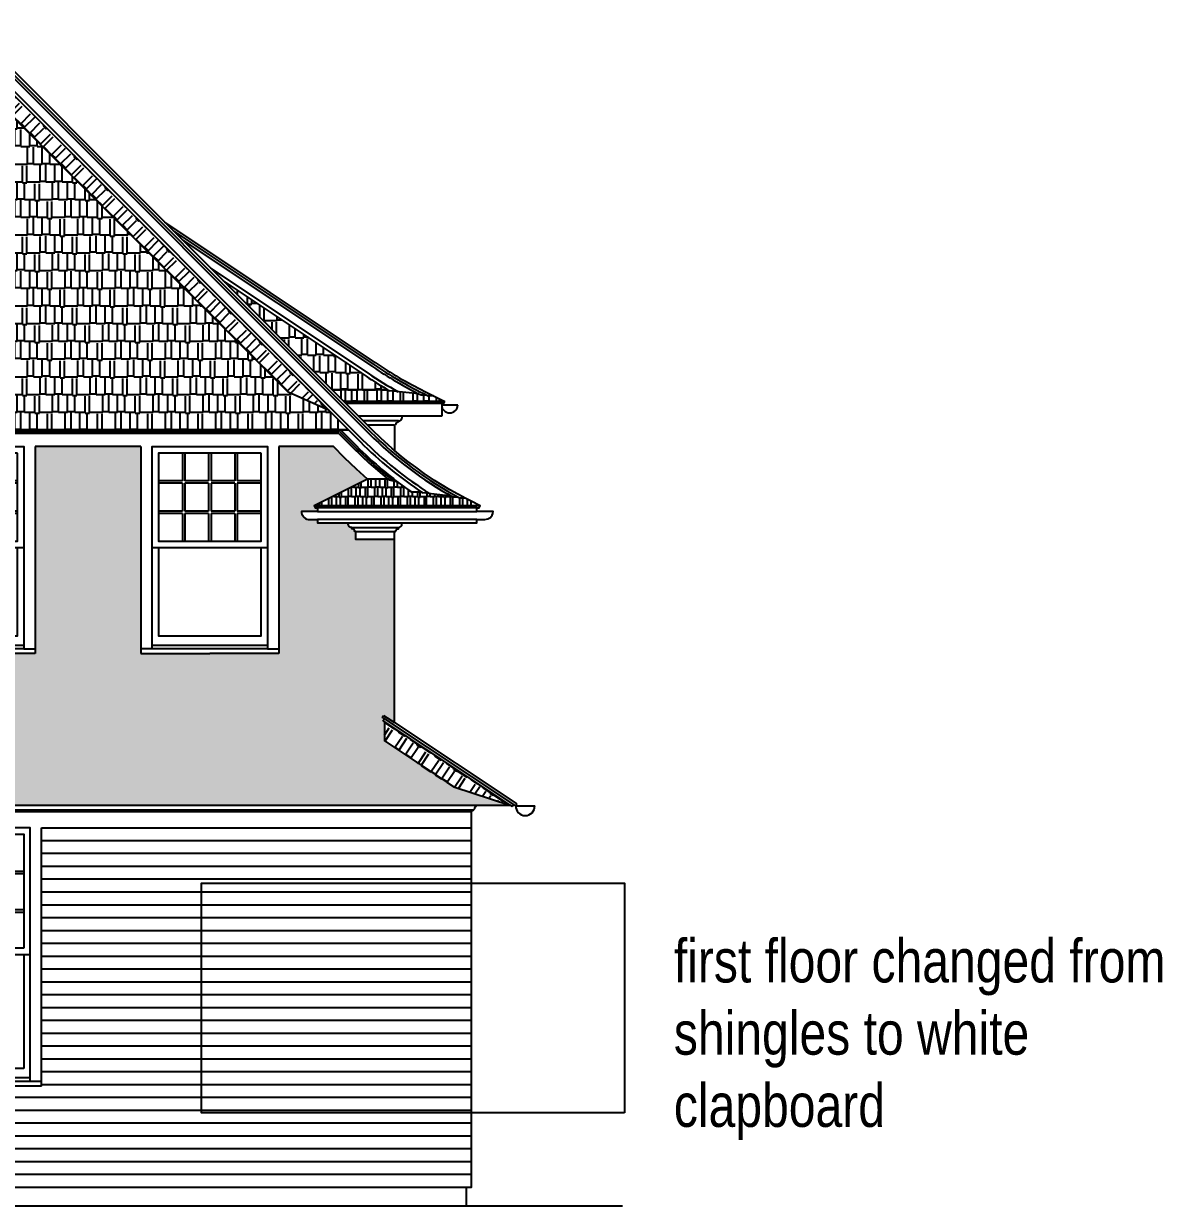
# Model space of a CAD drawing. Header units: inches. Extents: x 1902 to 78711, y -439399 to 11089.
# Drawn here: x 78356.1 to 78711, y -2809.1 to -2440.6 of the extents above; entities that cross this region are included whole.
import ezdxf

# ---------------------------------------------------------------- set-up
doc = ezdxf.new("R2010")
doc.units = ezdxf.units.IN
doc.header["$LTSCALE"] = 48
doc.header["$MEASUREMENT"] = 0
doc.layers.add('0_NONPRINT', color=8, linetype='CONTINUOUS', plot=False)
for name, color, linetype in [('1WHITE', 7, 'CONTINUOUS'), ('2MAGENTA', 6, 'CONTINUOUS'), ('3BLUE', 5, 'CONTINUOUS'), ('4CYAN', 4, 'CONTINUOUS'), ('6YELLOW', 2, 'CONTINUOUS'), ('8GREY', 8, 'CONTINUOUS'), ('A-CLEANPRINT', 8, 'CONTINUOUS'), ('A-TEXT', 6, 'CONTINUOUS')]:
    doc.layers.add(name, color=color, linetype=linetype)
doc.styles.add('QUARTER', font='stylu.ttf', dxfattribs={"width": 0.83, "height": 4.5})

# ---------------------------------------------------------------- blocks, each defined once
blk = doc.blocks.new('Window- Bs No trim')
at = {"layer": '1WHITE'}
for points in [[(-16, -2), (16, -2), (16, -29.5), (-16, -29.5)], [(-16, -31.5), (16, -31.5), (16, -59), (-16, -59)]]:
    blk.add_lwpolyline(points, close=True, dxfattribs=at)
at = {"layer": '2MAGENTA'}
blk.add_line((-18, -31.5), (18, -31.5), dxfattribs=at)
blk.add_lwpolyline([(-18, -63), (18, -63), (18, 0), (-18, 0)], close=True, dxfattribs=at)
at = {"layer": '8GREY', "ltscale": 0.25}
for p, q in [((-8.56, -2), (-8.56, -10.67)), ((-7.81, -2), (-7.81, -10.67)), ((-0.37, -2), (-0.37, -10.67)), ((0.38, -2), (0.38, -10.67)), ((7.81, -2), (7.81, -10.67)), ((8.56, -2), (8.56, -10.67)), ((-16, -10.67), (-8.56, -10.67)), ((-7.81, -10.67), (-0.37, -10.67)), ((0.38, -10.67), (7.81, -10.67)), ((8.56, -10.67), (16, -10.67)), ((-16, -11.42), (-8.56, -11.42)), ((-8.56, -11.42), (-8.56, -20.08)), ((-7.81, -11.42), (-0.37, -11.42)), ((-7.81, -11.42), (-7.81, -20.08)), ((-0.37, -11.42), (-0.37, -20.08)), ((0.38, -11.42), (7.81, -11.42)), ((0.38, -11.42), (0.38, -20.08)), ((7.81, -11.42), (7.81, -20.08)), ((8.56, -11.42), (16, -11.42)), ((8.56, -11.42), (8.56, -20.08)), ((-16, -20.08), (-8.56, -20.08)), ((-16, -20.83), (-8.56, -20.83)), ((-8.56, -20.83), (-8.56, -29.5)), ((-7.81, -20.08), (-0.37, -20.08)), ((-7.81, -20.83), (-0.37, -20.83)), ((-7.81, -20.83), (-7.81, -29.5)), ((-0.37, -20.83), (-0.37, -29.5)), ((0.38, -20.08), (7.81, -20.08)), ((0.38, -20.83), (7.81, -20.83)), ((0.38, -20.83), (0.38, -29.5)), ((7.81, -20.83), (7.81, -29.5)), ((8.56, -20.08), (16, -20.08)), ((8.56, -20.83), (16, -20.83)), ((8.56, -20.83), (8.56, -29.5))]:
    blk.add_line(p, q, dxfattribs=at)
at = {"layer": '8GREY'}
blk.add_line((-18, -62), (18, -62), dxfattribs=at)
blk = doc.blocks.new('Window- Bs')
at = {"layer": '1WHITE'}
for p, q in [((-21.51, 0), (-21.51, -64.5)), ((21.51, 0), (21.51, -64.5)), ((-21.51, -64.5), (0, -64.5)), ((21.51, -64.5), (0, -64.5))]:
    blk.add_line(p, q, dxfattribs=at)
at = {"layer": '8GREY'}
for p, q in [((-18, -63), (-21.5, -63)), ((18, -63), (21.5, -63))]:
    blk.add_line(p, q, dxfattribs=at)
at = {"layer": '8GREY', "extrusion": (0, 0, -1), "zscale": -1}
blk.add_blockref('Window- Bs No trim', (0, 0), dxfattribs=at)
blk = doc.blocks.new('Window- As')
at = {"layer": '1WHITE'}
for p, q in [((-23.5, -80.5), (-23.5, 0)), ((23.5, -80.5), (23.5, 0))]:
    blk.add_line(p, q, dxfattribs=at)
at = {"layer": '1WHITE', "ltscale": 0.25}
for p, q in [((-23.5, -80.5), (0, -80.5)), ((20, -78), (-20, -78)), ((23.5, -80.5), (0, -80.5))]:
    blk.add_line(p, q, dxfattribs=at)
for points in [[(18, -37.5), (-18, -37.5), (-18, -2), (18, -2)], [(18, -75), (-18, -75), (-18, -39.5), (18, -39.5)]]:
    blk.add_lwpolyline(points, close=True, dxfattribs=at)
at = {"layer": '2MAGENTA'}
blk.add_line((-20, -39.5), (20, -39.5), dxfattribs=at)
blk.add_lwpolyline([(-20, -79), (20, -79), (20, 0), (-20, 0)], close=True, dxfattribs=at)
at = {"layer": '8GREY', "ltscale": 0.25}
for p, q in [((-9.56, -2), (-9.56, -13.58)), ((-8.81, -2), (-8.81, -13.58)), ((-0.38, -2), (-0.38, -13.58)), ((0.37, -2), (0.37, -13.58)), ((8.81, -2), (8.81, -13.58)), ((9.56, -2), (9.56, -13.58)), ((-18, -13.58), (-9.56, -13.58)), ((-18, -14.33), (-9.56, -14.33)), ((-9.56, -14.33), (-9.56, -25.54)), ((-8.81, -13.58), (-0.38, -13.58)), ((-8.81, -14.33), (-0.38, -14.33)), ((-8.81, -14.33), (-8.81, -25.54)), ((-0.38, -14.33), (-0.38, -25.54)), ((0.37, -13.58), (8.81, -13.58)), ((0.37, -14.33), (8.81, -14.33)), ((0.37, -14.33), (0.37, -25.54)), ((8.81, -14.33), (8.81, -25.54)), ((9.56, -13.58), (18, -13.58)), ((9.56, -14.33), (18, -14.33)), ((9.56, -14.33), (9.56, -25.54)), ((-18, -25.54), (-9.56, -25.54)), ((-8.81, -25.54), (-0.38, -25.54)), ((0.37, -25.54), (8.81, -25.54)), ((9.56, -25.54), (18, -25.54)), ((-18, -26.29), (-9.56, -26.29)), ((-9.56, -26.29), (-9.56, -37.5)), ((-8.81, -26.29), (-0.38, -26.29)), ((-8.81, -26.29), (-8.81, -37.5)), ((-0.38, -26.29), (-0.38, -37.5)), ((0.37, -26.29), (8.81, -26.29)), ((0.37, -26.29), (0.37, -37.5)), ((8.81, -26.29), (8.81, -37.5)), ((9.56, -26.29), (18, -26.29)), ((9.56, -26.29), (9.56, -37.5)), ((-20, -79), (-23.5, -79)), ((20, -79), (23.5, -79))]:
    blk.add_line(p, q, dxfattribs=at)

msp = doc.modelspace()

# ---------------------------------------------------------------- hatches: boundary and pattern name
at = {"layer": '8GREY'}
h = msp.add_hatch(dxfattribs=at)
h.set_pattern_fill('AR-RSHKE', color=256, scale=0.4, angle=314.9956, style=0)
h.set_pattern_definition([(314.9956, (78289.9735, -2399.841), (10.60631, -3.8192), [2.4, -2, 2.8, -1.2, 3.6, -1.6]), (314.9956, (78291.812, -2401.3966), (10.60631, -3.8192), [2, -7.6, 1.6, -2.4]), (314.9956, (78294.852, -2405.1445), (10.60631, -3.8192), [1.2, -12.4]), (44.9956, (78289.9735, -2399.841), (0.9904, 5.7982), [4.6, -14.6]), (44.9956, (78291.6704, -2401.538), (0.9904, 5.7982), [4.5, -14.7]), (44.9956, (78293.0845, -2402.9524), (0.9904, 5.7982), [4.2, -15]), (44.9956, (78294.852, -2405.1445), (0.9904, 5.7982), [4.6, -14.6]), (44.9956, (78295.7006, -2405.993), (0.9904, 5.7982), [4.6, -14.6]), (44.9956, (78298.458, -2408.3268), (0.9904, 5.7982), [4.4, -14.8])])
h.paths.add_polyline_path([(78338.13, -2448), (78338.13, -2455.07), (78438.5, -2555.44), (78451.28, -2561.15)])
h = msp.add_hatch(dxfattribs=at)
h.set_pattern_fill('AR-RSHKE', color=256, scale=0.46, style=0)
h.set_pattern_definition([(0, (78277.0344, -2567.1466), (11.73, 5.52), [2.76, -2.3, 3.22, -1.38, 4.14, -1.84]), (0, (78279.7944, -2566.9166), (11.73, 5.52), [2.3, -8.74, 1.84, -2.76]), (0, (78285.3144, -2567.4916), (11.73, 5.52), [1.38, -14.26]), (90, (78277.0344, -2567.1466), (-3.91, 5.52), [5.29, -16.79]), (90, (78279.7944, -2567.1466), (-3.91, 5.52), [5.175, -16.905]), (90, (78282.0944, -2567.1466), (-3.91, 5.52), [4.83, -17.25]), (90, (78285.3144, -2567.4916), (-3.91, 5.52), [5.29, -16.79]), (90, (78286.6944, -2567.4916), (-3.91, 5.52), [5.29, -16.79]), (90, (78290.8344, -2567.1466), (-3.91, 5.52), [5.06, -17.02])])
h.paths.add_polyline_path([(78338.13, -2455.07), (78338.13, -2477.07), (78352.55, -2498.7), (78338.13, -2520.34), (78323.71, -2498.7), (78338.13, -2477.07), (78338.13, -2455.07), (78237.76, -2555.44), (78224.98, -2561.15), (78218.98, -2567.15), (78338.13, -2567.15), (78457.28, -2567.15), (78451.28, -2561.15), (78438.5, -2555.44)])
h = msp.add_hatch(dxfattribs=at)
h.set_pattern_fill('AR-RSHKE', color=256, scale=0.45, style=0)
h.set_pattern_definition([(7e-15, (78452.201, -2554.643), (11.475, 5.4), [2.7, -2.25, 3.15, -1.35, 4.05, -1.8]), (7e-15, (78454.901, -2554.418), (11.475, 5.4), [2.25, -8.55, 1.8, -2.7]), (7e-15, (78460.301, -2554.9804), (11.475, 5.4), [1.35, -13.95]), (90, (78452.2013, -2554.643), (-3.825, 5.4), [5.175, -16.425]), (90, (78454.9013, -2554.643), (-3.825, 5.4), [5.0625, -16.5375]), (90, (78457.1513, -2554.643), (-3.825, 5.4), [4.725, -16.875]), (90, (78460.3013, -2554.9804), (-3.825, 5.4), [5.175, -16.425]), (90, (78461.6513, -2554.9804), (-3.825, 5.4), [5.175, -16.425]), (90, (78465.7013, -2554.643), (-3.825, 5.4), [4.95, -16.65])])
h.paths.add_polyline_path([(78418.25, -2520.69), (78452.2, -2554.64), (78469.57, -2554.64)])
h = msp.add_hatch(dxfattribs=at)
h.set_pattern_fill('AR-RSHKE', color=256, scale=0.33, style=0)
h.set_pattern_definition([(7e-15, (79387.631, -2558.2905), (8.415, 3.96), [1.98, -1.65, 2.31, -0.99, 2.97, -1.32]), (7e-15, (79389.611, -2558.1255), (8.415, 3.96), [1.65, -6.27, 1.32, -1.98]), (7e-15, (79393.571, -2558.538), (8.415, 3.96), [0.99, -10.23]), (90, (79387.631, -2558.2905), (-2.805, 3.96), [3.795, -12.045]), (90, (79389.611, -2558.2905), (-2.805, 3.96), [3.7125, -12.1275]), (90, (79391.261, -2558.2905), (-2.805, 3.96), [3.465, -12.375]), (90, (79393.571, -2558.538), (-2.805, 3.96), [3.795, -12.045]), (90, (79394.561, -2558.538), (-2.805, 3.96), [3.795, -12.045]), (90, (79397.531, -2558.2905), (-2.805, 3.96), [3.63, -12.21])])
edge = h.paths.add_edge_path()
edge.add_line((78452.2, -2554.64), (78455.86, -2558.31))
edge.add_line((78455.86, -2558.31), (78487.37, -2558.31))
edge.add_line((78487.37, -2558.31), (78483.79, -2556.52))
edge.add_line((78483.79, -2556.52), (78482.12, -2556.52))
edge.add_line((78482.12, -2556.52), (78481.62, -2556.27))
edge.add_line((78481.62, -2556.27), (78479.94, -2556.27))
edge.add_arc((78544.67, -2427.64), 144, 242.9852, 243.2863, ccw=False)
edge.add_line((78479.26, -2555.93), (78470.16, -2554.99))
edge.add_arc((78544.67, -2427.64), 147.55, 239.4019, 239.6706, ccw=False)
edge.add_line((78469.57, -2554.64), (78458.96, -2554.64))
edge.add_line((78458.96, -2554.64), (78452.2, -2554.64))
h = msp.add_hatch(dxfattribs=at)
h.set_pattern_fill('AR-RSHKE', color=256, scale=0.47, style=0)
h.set_pattern_definition([(0, (78320.528, -2684.0527), (11.985, 5.64), [2.82, -2.35, 3.29, -1.41, 4.23, -1.88]), (0, (78323.348, -2683.8177), (11.985, 5.64), [2.35, -8.93, 1.88, -2.82]), (0, (78328.988, -2684.405), (11.985, 5.64), [1.41, -14.57]), (90, (78320.528, -2684.0527), (-3.995, 5.64), [5.405, -17.155]), (90, (78323.348, -2684.0527), (-3.995, 5.64), [5.2875, -17.2725]), (90, (78325.698, -2684.0527), (-3.995, 5.64), [4.935, -17.625]), (90, (78328.988, -2684.4052), (-3.995, 5.64), [5.405, -17.155]), (90, (78330.398, -2684.4052), (-3.995, 5.64), [5.405, -17.155]), (90, (78334.628, -2684.0527), (-3.995, 5.64), [5.17, -17.39])])
h.paths.add_polyline_path([(78316.63, -2572.36), (78283.64, -2572.36), (78283.64, -2636.86), (78262.13, -2636.86), (78240.63, -2636.86), (78240.63, -2572.36), (78223.62, -2572.36), (78220.14, -2575.83), (78216.43, -2579.4), (78212.97, -2582.49), (78229.6, -2590.81), (78229.26, -2591.48), (78228.59, -2591.48), (78228.59, -2592.6), (78233.59, -2592.6), (78233.55, -2593.04), (78233.46, -2593.41), (78233.3, -2593.77), (78233.05, -2594.15), (78232.72, -2594.5), (78232.38, -2594.75), (78231.96, -2594.95), (78231.52, -2595.07), (78231.09, -2595.1), (78228.59, -2595.1), (78228.59, -2596.1), (78218.94, -2596.1), (78219.03, -2596.42), (78218.95, -2596.88), (78218.75, -2597.22), (78218.42, -2597.48), (78217.92, -2597.6), (78217.92, -2597.94), (78217.64, -2597.98), (78217.26, -2598.21), (78217.05, -2598.55), (78216.99, -2598.87), (78216.63, -2598.87), (78216.63, -2601.35), (78212.13, -2601.35), (78212.13, -2611.1), (78212.63, -2611.1), (78212.63, -2617.1), (78212.13, -2617.1), (78212.13, -2684.05), (78497.26, -2684.05), (78497.26, -2684.05), (78507.64, -2684.05), (78508.38, -2684.54), (78508.79, -2683.91), (78468.51, -2657.18), (78467.88, -2656.76), (78468.3, -2656.14), (78471.63, -2658.35), (78471.63, -2601.35), (78459.63, -2601.35), (78459.63, -2598.87), (78459.28, -2598.87), (78459.22, -2598.55), (78459, -2598.21), (78458.63, -2597.98), (78458.34, -2597.94), (78458.34, -2597.6), (78457.84, -2597.48), (78457.51, -2597.22), (78457.32, -2596.88), (78457.25, -2596.5), (78457.27, -2596.32), (78457.33, -2596.1), (78447.67, -2596.1), (78447.67, -2595.1), (78445.17, -2595.1), (78444.75, -2595.07), (78444.31, -2594.95), (78443.89, -2594.75), (78443.55, -2594.5), (78443.21, -2594.15), (78442.96, -2593.77), (78442.8, -2593.41), (78442.71, -2593.04), (78442.67, -2592.6), (78447.67, -2592.6), (78447.67, -2591.48), (78447, -2591.48), (78446.67, -2590.81), (78463.3, -2582.49), (78459.83, -2579.4), (78456.12, -2575.83), (78452.65, -2572.36), (78435.64, -2572.36), (78435.64, -2636.86), (78414.13, -2636.86), (78392.63, -2636.86), (78392.63, -2572.36), (78359.64, -2572.36), (78359.64, -2636.86), (78338.13, -2636.86), (78316.63, -2636.86)])
h.paths.add_polyline_path([(78507.66, -2684.06), (78490.12, -2678.43), (78468.52, -2664.1), (78468.52, -2658.09)], flags=17)
h = msp.add_hatch(dxfattribs=at)
h.set_pattern_fill('AR-RSHKE', color=256, scale=0.24, style=0)
h.set_pattern_definition([(0, (77228.1735, -2590.805), (6.12, 2.88), [1.44, -1.2, 1.68, -0.72, 2.16, -0.96]), (0, (77229.6135, -2590.685), (6.12, 2.88), [1.2, -4.56, 0.96, -1.44]), (0, (77232.4935, -2590.985), (6.12, 2.88), [0.72, -7.44]), (90, (77228.1735, -2590.805), (-2.04, 2.88), [2.76, -8.76]), (90, (77229.6135, -2590.805), (-2.04, 2.88), [2.7, -8.82]), (90, (77230.8135, -2590.805), (-2.04, 2.88), [2.52, -9]), (90, (77232.4935, -2590.985), (-2.04, 2.88), [2.76, -8.76]), (90, (77233.2135, -2590.985), (-2.04, 2.88), [2.76, -8.76]), (90, (77235.3735, -2590.805), (-2.04, 2.88), [2.64, -8.88])])
edge = h.paths.add_edge_path()
edge.add_arc((78548.55, -2483.41), 123.75, 236.4074, 236.6365, ccw=False)
edge.add_line((78480.08, -2586.49), (78476.96, -2586.49))
edge.add_arc((78548.55, -2483.41), 125.5, 232.7826, 235.2229, ccw=False)
edge.add_line((78472.64, -2583.35), (78470.01, -2582.73))
edge.add_arc((78548.55, -2483.41), 126.62, 231.4893, 231.6662, ccw=False)
edge.add_line((78469.7, -2582.49), (78463.3, -2582.49))
edge.add_line((78463.3, -2582.49), (78446.67, -2590.81))
edge.add_line((78446.67, -2590.81), (78498.39, -2590.81))
edge.add_line((78498.39, -2590.81), (78493.58, -2588.37))
edge.add_line((78493.58, -2588.37), (78491.95, -2588.37))
edge.add_arc((78548.55, -2483.41), 119.25, 241.4122, 241.6642, ccw=False)
edge.add_line((78491.49, -2588.12), (78489.94, -2588.12))
edge.add_arc((78548.55, -2483.41), 120, 240.4281, 240.762, ccw=False)
edge.add_line((78489.33, -2587.77), (78480.49, -2586.76))
h = msp.add_hatch(dxfattribs=at)
h.set_pattern_fill('AR-RSHKE', color=256, scale=0.4, angle=326.5, style=0)
h.set_pattern_definition([(326.5, (78484.3607, -2674.6088), (11.1549, -1.6271), [2.4, -2, 2.8, -1.2, 3.6, -1.6]), (326.5, (78486.4724, -2675.7666), (11.1549, -1.6271), [2, -7.6, 1.6, -2.4]), (326.5, (78490.199, -2678.833), (11.1549, -1.6271), [1.2, -12.4]), (56.5, (78484.3607, -2674.6088), (-0.1859, 5.87924), [4.6, -14.6]), (56.5, (78486.362, -2675.9334), (-0.1859, 5.87924), [4.5, -14.7]), (56.5, (78488.0298, -2677.0373), (-0.1859, 5.87924), [4.2, -15]), (56.5, (78490.199, -2678.833), (-0.1859, 5.87924), [4.6, -14.6]), (56.5, (78491.1998, -2679.4952), (-0.1859, 5.87924), [4.6, -14.6]), (56.5, (78494.3673, -2681.232), (-0.1859, 5.87924), [4.4, -14.8])])
h.paths.add_polyline_path([(78468.52, -2664.1), (78468.52, -2658.1), (78507.63, -2684.05), (78490.12, -2678.43)])
h = msp.add_hatch(dxfattribs=at)
h.set_pattern_fill('_USER', color=256, scale=4, style=0, pattern_type=0)
h.set_pattern_definition([(0, (78227.2147, -2691.105), (0, 4), [])])
h.paths.add_polyline_path([(78209.13, -2691.11), (78204.63, -2691.11), (78204.63, -2784.08), (78204.36, -2785.9), (78204.63, -2798.08), (78203.88, -2803.1), (78209.13, -2803.1)])
h.paths.add_polyline_path([(78314.63, -2691.11), (78212.13, -2691.1), (78212.13, -2803.1), (78338.13, -2803.1), (78338.13, -2771.61), (78314.63, -2771.61)])
h.paths.add_polyline_path([(78495.63, -2691.11), (78361.63, -2691.11), (78361.63, -2771.61), (78338.13, -2771.61), (78338.13, -2803.1), (78495.63, -2803.1)])

# ---------------------------------------------------------------- linework, layer by layer
at = {"layer": '0_NONPRINT'}
msp.add_line((78338.13, -2455.07), (78438.5, -2555.44), dxfattribs=at)
at = {"layer": '1WHITE'}
for p, q in [((78338.13, -2442.69), (78463.7, -2568.26)), ((78338.13, -2448), (78461.04, -2570.91)), ((78405.45, -2507.89), (78464.79, -2547.45)), ((78418.25, -2520.69), (78462.82, -2550.41)), ((78451.28, -2561.15), (78438.5, -2555.44)), ((78479.26, -2555.93), (78470.16, -2554.99)), ((78479.94, -2556.27), (78481.62, -2556.27)), ((78480.61, -2555.76), (78482.12, -2556.52)), ((78483.79, -2556.52), (78482.12, -2556.52)), ((78487.37, -2558.31), (78455.86, -2558.31)), ((78487.04, -2558.98), (78456.54, -2558.98)), ((78454.34, -2568.27), (78338.13, -2568.27)), ((78454.34, -2568.27), (78459.01, -2572.94)), ((78471.63, -2565.64), (78463.21, -2565.64)), ((78469.7, -2582.49), (78463.3, -2582.49)), ((78470.01, -2582.73), (78472.64, -2583.35)), ((78476.96, -2586.49), (78480.08, -2586.49)), ((78489.33, -2587.77), (78480.49, -2586.76)), ((78491.49, -2588.12), (78489.94, -2588.12)), ((78491.95, -2588.37), (78493.58, -2588.37)), ((78498.39, -2590.81), (78446.67, -2590.81)), ((78497.38, -2591.48), (78447.67, -2591.48)), ((78459.63, -2598.87), (78471.63, -2598.87)), ((78467.88, -2656.76), (78468.3, -2656.14)), ((78468.51, -2657.18), (78467.88, -2656.76)), ((78468.51, -2657.18), (78467.88, -2656.76)), ((78468.3, -2656.14), (78471.63, -2658.35)), ((78468.09, -2657.8), (78468.51, -2657.18)), ((78468.09, -2657.8), (78507.64, -2684.05)), ((78468.52, -2658.09), (78468.52, -2664.1)), ((78212.13, -2686.1), (78495.63, -2686.1)), ((78212.13, -2686.1), (78495.63, -2686.1)), ((78361.63, -2691.11), (78495.63, -2691.11)), ((78212.13, -2803.1), (78494.13, -2803.1))]:
    msp.add_line(p, q, dxfattribs=at)
for points in [[(78392.63, -2572.36), (78359.64, -2572.36)], [(78463.3, -2582.49), (78459.83, -2579.4), (78456.12, -2575.83), (78452.65, -2572.36), (78435.64, -2572.36)], [(78471.63, -2601.35), (78459.63, -2601.35), (78459.63, -2598.87), (78459.28, -2598.87), (78459.22, -2598.55), (78459, -2598.21), (78458.63, -2597.98), (78458.34, -2597.94), (78458.34, -2597.6), (78457.84, -2597.48), (78457.51, -2597.22), (78457.32, -2596.88), (78457.25, -2596.5), (78457.27, -2596.32), (78457.33, -2596.1)]]:
    msp.add_lwpolyline(points, dxfattribs=at)
for centre, radius, start, end in [((78544.67, -2427.64), 144, 236.3099, 243.2863), ((78544.67, -2427.64), 147.55, 236.3099, 239.6706), ((78548.55, -2483.41), 120, 225, 240.762), ((78548.55, -2483.41), 123.75, 225, 236.6365), ((78548.55, -2483.41), 126.62, 225, 231.6662)]:
    msp.add_arc(centre, radius, start, end, dxfattribs=at)
at = {"layer": '2MAGENTA', "ltscale": 0.25}
for p, q in [((78486.76, -2559.37), (78486.76, -2558.98)), ((78473.96, -2562.87), (78460.42, -2562.87)), ((78447.67, -2592.6), (78497.38, -2592.6)), ((78497.38, -2595.1), (78447.67, -2595.1))]:
    msp.add_line(p, q, dxfattribs=at)
at = {"layer": '2MAGENTA'}
for p, q in [((78457.28, -2567.15), (78338.13, -2567.15)), ((78454.8, -2567.15), (78459.81, -2572.15)), ((78212.13, -2684.05), (78497.26, -2684.05)), ((78509.42, -2684.33), (78515.42, -2684.33))]:
    msp.add_line(p, q, dxfattribs=at)
for centre, radius, start, end in [((78548.55, -2483.41), 125.5, 225, 235.2229), ((78512.42, -2684.33), 3, 180, 0)]:
    msp.add_arc(centre, radius, start, end, dxfattribs=at)
at = {"layer": '3BLUE'}
for p, q in [((78400.04, -2502.48), (78465.65, -2546.22)), ((78480.94, -2555.09), (78487.37, -2558.31)), ((78486.76, -2559.37), (78491.38, -2559.37)), ((78487.04, -2558.98), (78487.37, -2558.31)), ((78459.33, -2596.1), (78473.94, -2596.1)), ((78471.63, -2658.35), (78509.83, -2683.7))]:
    msp.add_line(p, q, dxfattribs=at)
msp.add_lwpolyline([(78463.3, -2582.49), (78446.67, -2590.81), (78447, -2591.48), (78447.67, -2591.48), (78447.67, -2592.6), (78442.67, -2592.6), (78442.71, -2593.04), (78442.8, -2593.41), (78442.96, -2593.77), (78443.21, -2594.15), (78443.55, -2594.5), (78443.89, -2594.75), (78444.31, -2594.95), (78444.75, -2595.07), (78445.17, -2595.1), (78447.67, -2595.1), (78447.67, -2596.1), (78459.33, -2596.1)], dxfattribs=at)
for centre, radius, start, end in [((78544.67, -2427.64), 142.5, 236.3099, 243.4349), ((78488.88, -2559.37), 2.5, 180, 0)]:
    msp.add_arc(centre, radius, start, end, dxfattribs=at)
at = {"layer": '4CYAN'}
for p, q in [((78486.38, -2558.98), (78486.38, -2562.87)), ((78472.93, -2564.7), (78472.93, -2564.35)), ((78486.38, -2562.87), (78473.96, -2562.87)), ((78471.63, -2565.64), (78471.99, -2565.64)), ((78471.63, -2565.64), (78471.63, -2573.53)), ((78508.38, -2684.54), (78507.64, -2684.05)), ((78508.38, -2684.54), (78508.79, -2683.91)), ((78508.79, -2683.91), (78509.42, -2684.33)), ((78508.79, -2683.91), (78509.42, -2684.33)), ((78509.42, -2684.33), (78509.83, -2683.7))]:
    msp.add_line(p, q, dxfattribs=at)
for points in [[(78471.63, -2658.35), (78471.63, -2598.87), (78471.63, -2598.87), (78471.63, -2598.87), (78471.63, -2598.87), (78471.99, -2598.87), (78472.05, -2598.54), (78472.26, -2598.21), (78472.58, -2598), (78472.93, -2597.94), (78472.93, -2597.6), (78473.35, -2597.51), (78473.7, -2597.28), (78473.92, -2596.97), (78474.01, -2596.62), (78474.01, -2596.36), (78473.94, -2596.1), (78497.38, -2596.1), (78497.38, -2595.1), (78499.88, -2595.1), (78500.81, -2594.92), (78501.58, -2594.44), (78502.16, -2593.74), (78502.31, -2593.18), (78502.38, -2592.6), (78497.38, -2592.6), (78497.38, -2592.22), (78497.38, -2591.48), (78498.05, -2591.48), (78498.39, -2590.81), (78495.54, -2589.38), (78493.9, -2588.55), (78488.9, -2585.79), (78484.17, -2582.89), (78480.94, -2580.72), (78478.28, -2578.82), (78475.85, -2576.98), (78473.88, -2575.42), (78470.84, -2572.86), (78467.48, -2569.83), (78464.74, -2567.18), (78338.13, -2440.57)], [(78495.63, -2691.11), (78495.63, -2686.1), (78495.63, -2686.1), (78495.83, -2686.1), (78495.86, -2685.93), (78495.95, -2685.79), (78496.11, -2685.69), (78496.26, -2685.69), (78496.26, -2685.51), (78496.39, -2685.45), (78496.53, -2685.36), (78496.7, -2685.11), (78496.76, -2684.93), (78496.84, -2684.71), (78496.95, -2684.54), (78497.13, -2684.41), (78497.26, -2684.35), (78497.26, -2684.05), (78507.63, -2684.05)], [(78494.13, -2809.11), (78494.13, -2803.1), (78495.63, -2803.1), (78495.63, -2801.41), (78495.63, -2799.38), (78495.63, -2798.08), (78495.63, -2691.11)]]:
    msp.add_lwpolyline(points, dxfattribs=at)
for centre, radius, start, end in [((78472.93, -2565.64), 0.941, 90, 180), ((78472.93, -2563.25), 1.1, 270, 20.7478)]:
    msp.add_arc(centre, radius, start, end, dxfattribs=at)
at = {"layer": '6YELLOW'}
msp.add_line((78542.76, -2809.1), (77654.13, -2809.1), dxfattribs=at)
at = {"layer": '8GREY'}
for p, q in [((78338.13, -2446.61), (78461.74, -2570.22)), ((78414.36, -2516.8), (78463.42, -2549.51)), ((78469.57, -2554.64), (78452.2, -2554.64)), ((78472.93, -2564.35), (78461.91, -2564.35)), ((78458.34, -2597.6), (78472.93, -2597.6)), ((78490.12, -2678.43), (78507.63, -2684.05)), ((78507.63, -2684.05), (78495.63, -2676.05)), ((78212.13, -2685.51), (78496.26, -2685.51)), ((78212.13, -2685.51), (78496.26, -2685.51))]:
    msp.add_line(p, q, dxfattribs=at)
for centre, radius, start, end in [((78544.67, -2427.64), 146.47, 236.3099, 240.6135), ((78548.55, -2483.41), 122.77, 225, 237.5546)]:
    msp.add_arc(centre, radius, start, end, dxfattribs=at)
at = {"layer": 'A-CLEANPRINT'}
for p, q in [((78338.13, -2441.63), (78464.23, -2567.73)), ((78402.74, -2505.18), (78465.21, -2546.83)), ((78454.58, -2567.69), (78338.13, -2567.69)), ((78454.58, -2567.69), (78459.42, -2572.53)), ((78468.51, -2657.18), (78508.79, -2683.91)), ((78468.52, -2664.1), (78490.12, -2678.43))]:
    msp.add_line(p, q, dxfattribs=at)
for centre, radius, start, end in [((78544.67, -2427.64), 143.25, 236.3099, 243.4349), ((78548.55, -2483.41), 119.25, 225, 241.6642), ((78548.55, -2483.41), 126.04, 225, 232.2379)]:
    msp.add_arc(centre, radius, start, end, dxfattribs=at)
at = {"layer": 'A-TEXT', "color": 1}
msp.add_lwpolyline([(78543.39, -2779.96), (78411.52, -2779.96), (78411.52, -2708.43), (78543.39, -2708.43)], close=True, dxfattribs=at)

# ---------------------------------------------------------------- block references
at = {"layer": '1WHITE', "rotation": 0.0001454705430141488}
msp.add_blockref('Window- As', (78338.13, -2691.11), dxfattribs=at)
at = {"layer": '8GREY'}
for p in [(78338.13, -2572.36), (78414.13, -2572.36)]:
    msp.add_blockref('Window- Bs', p, dxfattribs=at)

# ---------------------------------------------------------------- texts
at = {"layer": 'A-TEXT', "color": 1, "insert": (78558.74, -2725.84), "char_height": 13.5, "attachment_point": 1, "style": 'QUARTER'}
msp.add_mtext_dynamic_manual_height_columns('first floor changed from shingles to white clapboard', width=168.2609, gutter_width=22.5, heights=[0], dxfattribs=at)

doc.saveas('drawing.dxf')
